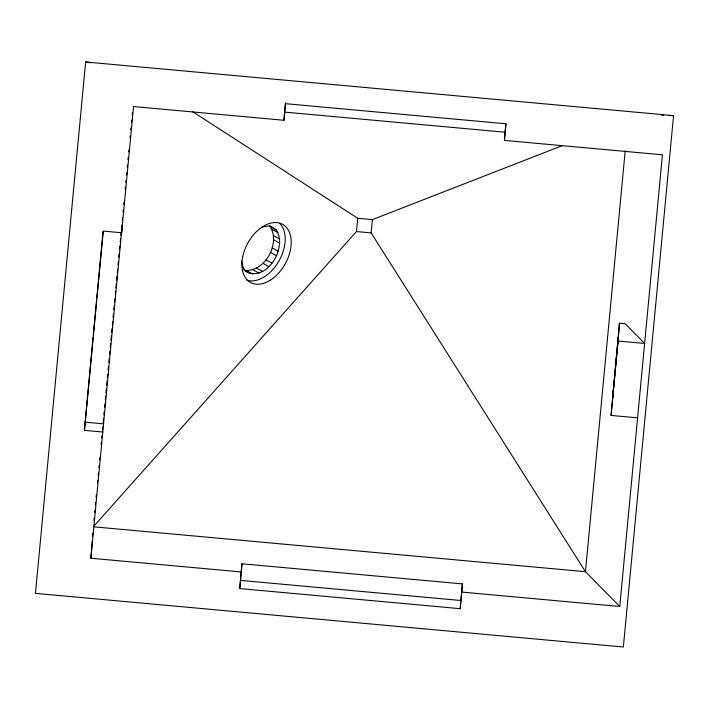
<?xml version="1.0" encoding="UTF-8"?>
<svg xmlns="http://www.w3.org/2000/svg" width="709" height="709" viewBox="0 0 709 709"><rect width="100%" height="100%" fill="white"/><g stroke="black" fill="none" stroke-linecap="round" stroke-linejoin="round"><path stroke-width="1.06" d="M239.739 588.567L241.937 563.779L462.401 583.897L460.203 608.685L239.739 588.567L241.308 571.959L90.885 558.231L102.805 432.029L84.433 430.354L93.065 337.404M90.885 558.231L92.223 540.887M92.551 536.545L92.808 533.292M102.805 432.029L122.258 224.585M84.433 430.354L103.257 231.081L121.629 232.756L122.178 225.604M241.308 571.959L241.937 563.779M121.629 232.756L133.549 106.554L283.972 120.273L284.601 112.102L505.065 132.22L504.436 140.391L662.436 154.81L619.772 606.496L461.772 592.077M460.203 608.685L462.401 583.897M637.595 417.849L611.078 415.43L619.471 323.224L625.178 323.747L644.623 343.457L618.097 341.038L619.471 323.224M613.17 390.606L612.611 397.838L618.186 337.466L617.636 344.698M85.638 61.984L35.45 593.371L623.362 647.016L673.55 115.629L85.638 61.984L91.098 62.755M93.278 335.197L96.601 299.969M96.814 297.771L103.053 231.71M93.925 520.202L94.137 518.013M94.651 512.527L94.864 510.329M95.378 504.843L95.582 502.654M96.105 497.169L96.309 494.971M97.452 482.909L97.656 480.711M98.179 475.225L98.383 473.036M98.897 467.55L99.109 465.352M99.623 459.866L99.836 457.677M101.077 444.508L101.281 442.319M101.697 437.923L101.91 435.734M102.424 430.248L102.734 426.96M103.151 422.564L103.567 418.177M103.877 414.889L104.188 411.601M104.595 407.205L104.914 403.917M105.322 399.53L105.632 396.242M105.942 392.946L106.359 388.559M106.669 385.271L107.086 380.875M107.396 377.587L107.706 374.299M108.123 369.912L108.433 366.615M108.849 362.228L109.159 358.94M109.576 354.553L109.886 351.274M110.294 346.896L110.604 343.617M110.914 340.329L111.331 335.96M111.641 332.672L112.049 328.302M112.359 325.014L112.669 321.735M113.085 317.357L113.396 314.078M113.812 309.7L114.122 306.421M114.53 302.043L114.84 298.764M115.257 294.386L115.567 291.098M115.877 287.819L116.285 283.44M116.595 280.161L117.012 275.783M117.322 272.504L117.632 269.225M118.048 264.847L118.359 261.559M118.766 257.19L119.077 253.902M119.493 249.524L119.803 246.245M120.22 241.858L120.53 238.57M120.84 235.282L121.15 231.985M121.567 227.598L121.771 225.409M122.285 219.923L122.497 217.725M123.012 212.239L123.224 210.05M123.738 204.564L123.951 202.366M125.192 189.206L125.396 187.008M125.812 182.621L126.016 180.423M126.539 174.937L126.743 172.748M127.265 167.262L127.469 165.064M127.983 159.578L128.196 157.389M128.71 151.903L128.923 149.705M130.057 137.643L130.27 135.446M130.784 129.96L130.997 127.762M131.511 122.285L131.714 120.087M132.237 114.601L132.441 112.403M284.699 111.065L285.479 102.761M283.972 120.273L285.541 103.674L506.004 123.791L504.436 140.391M619.772 606.496L585.448 571.693L93.304 526.787L356.441 231.551L357.699 218.266L192.556 111.641M625.196 150.857L585.448 571.693L371.144 232.889L372.393 219.604L562.122 145.717M505.065 132.22L505.845 123.915M611.078 415.43L618.097 341.038M244.702 270.377C265.06 271.981 280.817 243.417 270.049 226.49L276.049 229.796C288.271 246.847 266.557 283.503 245.376 271.113M262.038 226.977L268.277 226.011L271.432 226.641L276.049 229.796M661.426 115.115L663.633 115.204M669.145 115.443L673.55 115.629M357.699 218.266L372.393 219.604M356.441 231.551L371.144 232.889M85.062 422.174L103.434 423.849M240.369 580.387L460.832 600.505M269.712 225.692L271.432 226.641M271.893 229.264L277.901 232.579M273.665 235.707L279.674 239.022M273.718 239.89L279.727 243.205M272.159 247.893L278.167 251.199M270.404 252.351L276.413 255.665M265.928 259.76L271.937 263.074M262.835 263.314L268.844 266.619M256.649 268.153L262.658 271.458M253.051 269.828L259.051 273.142M246.803 270.803L252.812 274.117M243.32 269.376L249.665 273.479M245.039 270.324L243.187 267.541L241.423 261.098M279.869 223.495A33.208 21.394 -61.1 0 1 278.628 261.541A33.208 21.394 -61.1 0 1 246.723 280.117M270.164 280.259A33.208 21.394 -61.1 0 0 285.869 226.8A33.208 21.394 -61.1 0 0 243.621 253.06A33.208 21.394 -61.1 0 0 270.164 280.259"/></g></svg>
